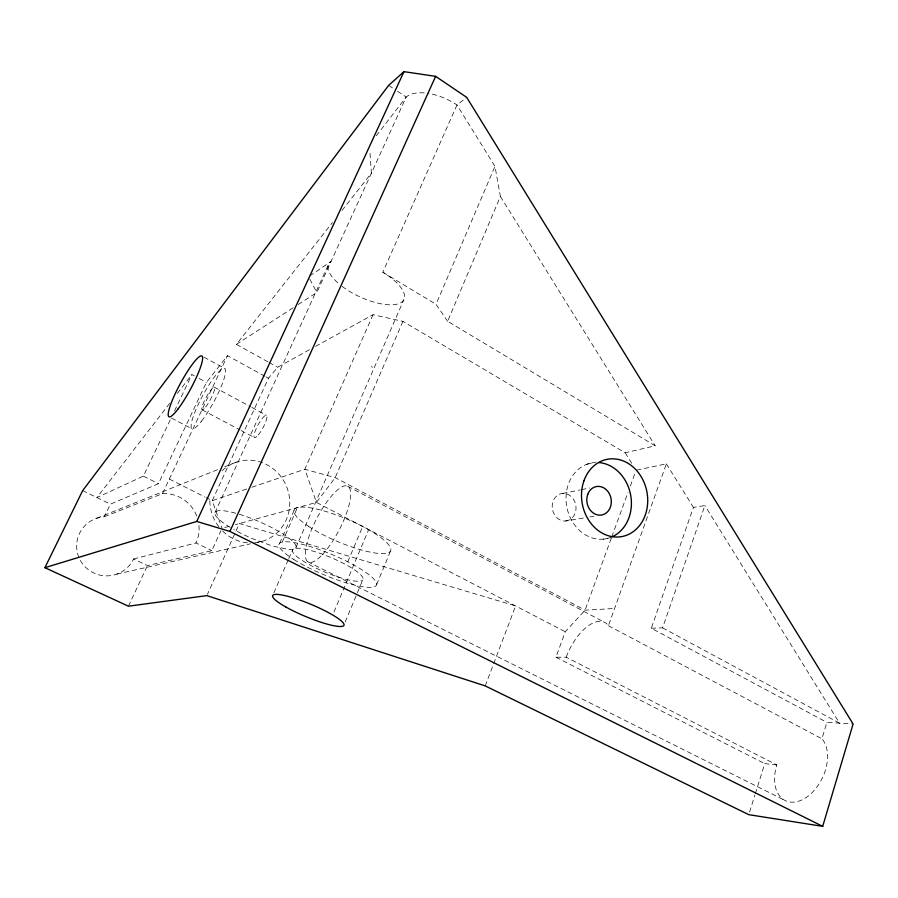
<?xml version="1.0" encoding="UTF-8"?>
<svg xmlns="http://www.w3.org/2000/svg" width="898" height="898" viewBox="0 0 898 898"><rect width="100%" height="100%" fill="white"/><g stroke="black" fill="none" stroke-linecap="round" stroke-linejoin="round"><path stroke-width="0.67" stroke-dasharray="4.49 3.37" d="M611.28 538.239L585.058 610.169L565.28 631.754L555.929 657.201L566.211 657.213L776.804 764.905A36.481 23.674 -64.6 0 0 786.558 801.162A36.481 23.674 -64.6 0 0 820.57 781.462A36.481 23.674 -64.6 0 0 821.939 738.762L826.901 722.396L853.1 723.99M749.583 812.039L754.915 795.033M755.319 793.731L764.759 763.637L776.804 764.905M651.319 628.218L662.578 627.859L704.874 505.552L693.413 507.381L651.319 628.218L826.901 722.396M566.211 657.213A39.31 19.217 -63.4 0 1 608.406 625.726L666.383 463.839L636.076 470.238M611.763 536.937L627.971 492.463M630.362 485.93L635.122 472.853M485.212 685.904L493.193 664.924M493.687 663.622L515.632 605.948L239.362 523.534L207.438 594.364M376.644 584.62L390.832 550.294M345.202 621.955L356.843 594.061M357.37 592.792L362.669 580.108A38.232 7.88 22.8 0 0 315.568 551.888A38.232 7.88 22.8 0 0 305.14 562.271A38.232 7.88 22.8 0 0 362.669 580.108M347.773 561.778L362.691 526.464M333.977 612.009L368.663 529.562M315.557 346.359L373.029 314.704L402.921 321.372L625.165 452.805L655.181 445.79L447.631 321.282L500.388 196.46L494.966 166.343L456.981 104.954A39.995 20.497 26.4 0 0 428.099 93.347M447.631 321.282L436.024 304.321L494.966 166.343M402.921 321.372L335.201 477.635L316.455 502.431L235.366 524.623M273.845 592.86L288.224 559.881M288.774 558.612L292.647 549.733M295.812 547.825L403.819 299.752M279.648 543.312L294.69 509.076M282.264 542.111L297.395 507.651M373.029 314.704L304.837 469.261L316.455 502.431L565.28 631.754M342.16 286.395A41.611 16.299 25 0 0 398.678 303.692A41.611 16.299 25 0 0 382.806 272.229L456.981 104.954L466.691 97.354M264.865 376.228L227.486 355.675L206.405 382.413L158.452 483.685L110.398 504.148L104.314 516.765A29.892 29.555 19.2 0 0 76.757 543.223A29.892 29.555 19.2 0 0 98.623 574.787A29.892 29.555 19.2 0 0 133.544 558.971L147.429 565.572L211.849 550.687L220.897 530.763M214.925 512.713L328.331 264.787M298.203 304.512L316.859 292.479L406.21 97.029A39.995 20.497 26.4 0 1 426.774 93.156M309.44 349.726L277.65 367.248L268.48 378.215L212.231 500.691L222.031 528.271M128.448 606.195L147.429 565.572M104.314 516.765L162.426 493.664L227.486 355.675M169.643 403.393L96.928 497.571L143.377 476.12L170.923 418.468M174.515 410.947L191.891 374.589L194.305 375.892M177.344 393.425L191.891 374.589M376.24 135.845L406.21 97.029L395.232 89.755M267.941 361.86L236.41 344.361L332.462 222.547M341.981 210.48L371.402 173.168L369.774 150.134M309.653 276.012L331.081 261.374A41.611 16.299 25 0 0 339.04 283.903M236.41 344.361L293.545 307.52M96.681 518.269L218.315 469.373M224.781 466.78L236.421 462.088M246.624 489.017L212.231 500.691L206.102 497.593M251.923 487.221L304.837 469.261L335.201 477.635L585.058 610.169L614.569 608.507M224.691 527.541L230.023 526.082M133.544 558.971L196 542.942L211.849 550.687M586.798 464.277L595.958 462.167M116.819 574.125L250.553 543.784M257.367 542.235L264.192 540.686M562.743 493.429L580.175 489.915M581.511 489.646L589.559 488.018M565.605 520.997A13.874 11.831 79.3 0 0 573.609 499.535A13.874 11.831 79.3 0 0 553.134 501.129A13.874 11.831 79.3 0 0 565.605 520.997L584.463 517.843M589.851 516.945L593.892 516.271M603.164 539.148L611.179 538.048M82.672 490.611L110.398 504.148M307.767 561.766L784.111 799.983M143.377 476.12L158.452 483.685M169.318 479.049L204.879 496.976M555.929 657.201L764.759 763.637M171.417 418.053L192.026 428.817M347.593 486.188L604.534 622.325M202.151 409.87L239.901 429.861M241.124 430.512L254.516 437.607M608.406 625.726L821.939 738.762M214.274 387.161L250.643 406.749M251.855 407.4L266.403 415.235M662.578 627.859L839.529 723.159L704.874 505.552M199.143 378.496L206.405 382.413M203.981 357.157L224.354 368.27M266.066 376.891L268.48 378.215M269.153 362.534L277.65 367.248M371.323 366.597L372.513 367.271M382.806 272.229L436.024 304.321M388.643 85.389L394.132 89.025M625.165 452.805L631.709 463.267M500.388 196.46L655.181 445.79M666.383 463.839L693.413 507.381M309.81 279.188L316.859 292.479M611.403 537.127A38.592 32.463 79.2 0 1 567.222 508.84A38.592 32.463 79.2 0 1 593.881 462.593M239.261 514.24A44.114 9.148 23.4 0 1 287.293 536.937A44.114 9.148 23.4 0 1 288.112 549.374L272.083 545.917L251.934 538.452A44.114 9.148 23.4 0 1 233.727 529.45M230.27 527.429A44.114 9.148 23.4 0 1 238.026 513.869M221.997 470.855A41.678 39.725 68.7 0 1 286.013 485.246A41.678 39.725 68.7 0 1 254.044 542.886M247.489 542.83A41.678 39.725 68.7 0 1 222.536 530.942M218.899 526.812A41.678 39.725 68.7 0 1 209.84 498.491M162.426 493.664A34.618 33.944 58.4 0 1 197.077 516.9M198.974 525.611A34.618 33.944 58.4 0 1 196 542.942M205.586 407.086A12.875 2.38 -61.6 0 0 214.656 387.745A12.875 2.38 -61.6 0 0 204.441 400.733A12.875 2.38 -61.6 0 0 205.586 407.086M201.5 421.162A34.337 6.365 -61.6 0 0 225.465 369.718A34.337 6.365 -61.6 0 0 198.031 404.919A34.337 6.365 -61.6 0 0 201.5 421.162M322.202 554.773A42.734 12.594 -62.5 0 0 349.894 488.871A42.734 12.594 -62.5 0 0 311.875 528.843A42.734 12.594 -62.5 0 0 322.202 554.773M258.209 435.036A12.673 2.851 -61.7 0 0 266.908 415.864A12.673 2.851 -61.7 0 0 256.334 428.38A12.673 2.851 -61.7 0 0 258.209 435.036M308.261 526.183A52.421 12.145 22.9 0 0 389.339 552.236A52.421 12.145 22.9 0 0 329.577 512.635A52.421 12.145 22.9 0 0 308.261 526.183M293.781 559.443A52.825 10.888 22.8 0 0 375.229 586.327A52.825 10.888 22.8 0 0 314.39 547.892A52.825 10.888 22.8 0 0 293.781 559.443"/><path stroke-width="1.35" d="M822.703 826.351L853.1 723.99L466.691 97.354L435.631 76.352L403.954 71.649L388.643 85.389L82.672 490.611L44.9 567.682L128.448 606.195L206.866 595.621L485.212 685.904L748.764 814.666L822.703 826.351L229.91 531.436L196.763 521.435L44.9 567.682M229.91 531.436L435.631 76.352M196.763 521.435L403.954 71.649M598.73 462.537A38.592 32.463 79.2 0 1 630.643 494.989A38.592 32.463 79.2 0 1 612.503 536.634M587.741 494.394A14.469 12.179 79.2 0 0 600.639 515.138A14.469 12.179 79.2 0 0 608.81 492.789A14.469 12.179 79.2 0 0 587.741 494.394M583.925 480.857A39.321 32.867 79.2 0 0 619.193 536.937A39.321 32.867 79.2 0 0 640.734 475.985A39.321 32.867 79.2 0 0 583.925 480.857M178.141 408.859A34.573 5.803 -61.6 0 0 202.566 357.224A34.573 5.803 -61.6 0 0 175.548 392.998A34.573 5.803 -61.6 0 0 178.141 408.859M285.811 606.981A38.636 6.645 22.6 0 0 343.62 625.76A38.636 6.645 22.6 0 0 295.476 598.584A38.636 6.645 22.6 0 0 285.811 606.981"/></g></svg>
